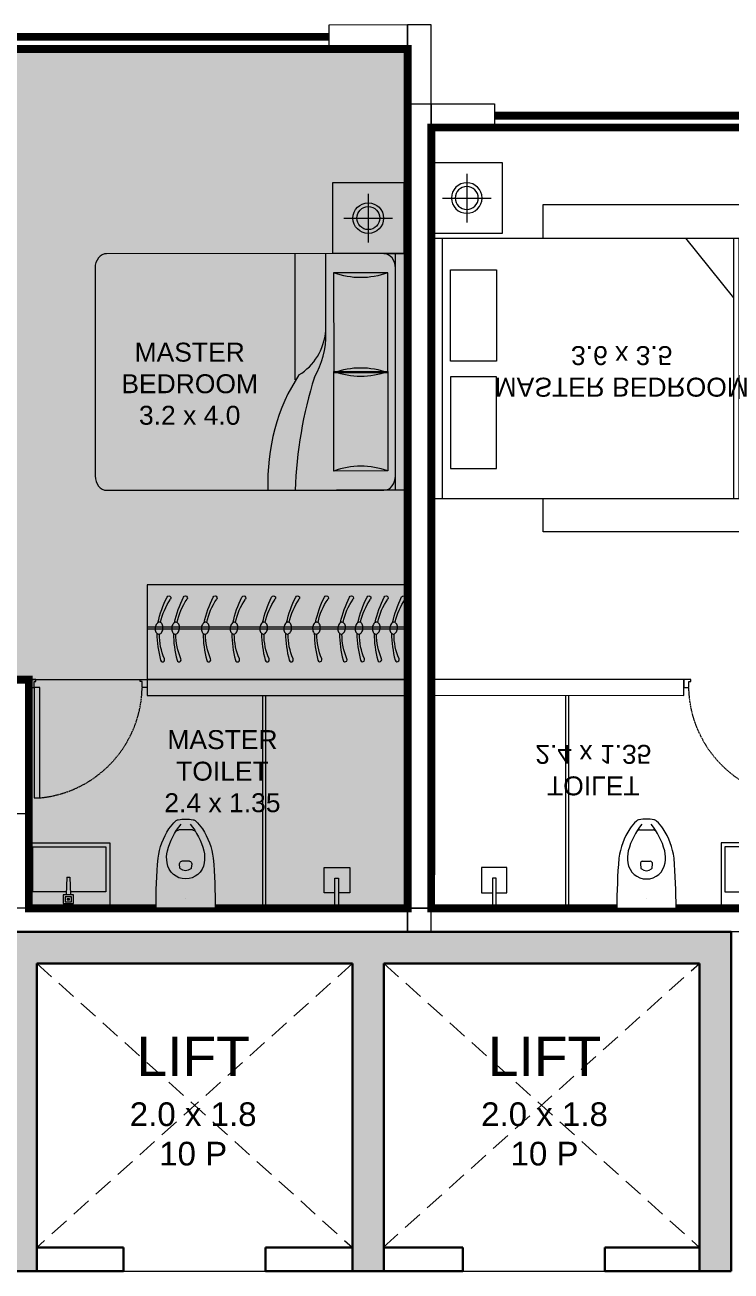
# Model space of a CAD drawing. Header units: inches. Extents: x 27644242 to 29005101, y -955243 to 216979.
# Drawn here: x 28743519 to 28747994, y -28134 to -20234 of the extents above; entities that cross this region are included whole.
import ezdxf

# ---------------------------------------------------------------- set-up
doc = ezdxf.new("R2010")
doc.units = ezdxf.units.IN
doc.header["$MEASUREMENT"] = 0
doc.set_wipeout_variables(frame=1)
doc.linetypes.add('DASHED', pattern=[0.75, 0.5, -0.25])
doc.linetypes.add('HIDDEN', pattern=[0.375, 0.25, -0.125])
doc.layers.get('Defpoints').update_dxf_attribs({"color": 8})
for name, color, linetype, lineweight in [('AHC-A-COLUMN', 210, 'Continuous', 30), ('AHC-A-DUCT', 14, 'HIDDEN', 5), ('Columns', 1, 'Continuous', 25), ('DOOR', 4, 'Continuous', 0), ('FURN', 250, 'Continuous', 0), ('WALL', 7, 'Continuous', 20), ('WINDOW', 162, 'Continuous', 13)]:
    doc.layers.add(name, color=color, linetype=linetype, lineweight=lineweight)
doc.layers.add('BHK HATCH', color=8, linetype='Continuous', lineweight=5, transparency=0.85)
doc.layers.add('text', color=7, linetype='Continuous')
doc.styles.add('AMITS', font='arial.ttf')

# ---------------------------------------------------------------- blocks, each defined once
blk = doc.blocks.new('DOOR_750')
at = {"layer": 'DOOR'}
for points in [[(-70, 50), (-32.5, 50), (-32.5, 750), (-70, 750)], [(-750, 50), (-717.5, 50), (-717.5, 12.5), (-705, 12.5), (-705, 0), (-750, 0)], [(0, 50), (-32.5, 50), (-32.5, 12.5), (-45, 12.5), (-45, 0), (0, 0)]]:
    blk.add_lwpolyline(points, close=True, dxfattribs=at)
at = {"layer": 'DOOR', "linetype": 'DASHED', "ltscale": 10}
blk.add_arc((-2.421077079540668, 38.02074629857511), 715.1792562178572, 95.42209849767376, 179.0402507183887, dxfattribs=at)
blk = doc.blocks.new('A$C700F438C')
at = {"layer": 'FURN', "color": 8, "extrusion": (-6.65398739e-08, 5.27913299e-08, 0.9999999999999966)}
for p, q in [((0.0734448978928413, 1.500018697595919, 3.56294328903e-05), (1.830344896276073, 1.500093958229854, 3.57463328235e-05)), ((1.97999489614267, 1.500100368813264, 3.57562901776e-05), (1.529994896554853, 1.500081092084201, 3.57263482513e-05)), ((1.97999489614267, 1.500100368813264, 3.57562901776e-05), (1.529994896554853, 1.500081092084201, 3.57263482513e-05)), ((1.979988255154239, 1.500090496948359, 3.57562902558e-05), (1.530026043945326, 1.500090964999344, 3.57263498039e-05)), ((1.903794896210456, 1.500097104620408, 3.57512200111e-05), (1.903859151974756, 9.71059967014e-05, 3.58304112815e-05)), ((5.52370602236e-05, 0.0914469115035672, 3.56989099295e-05), (-1.1843185348e-06, 1.408559410292582, 3.56293740573e-05)), ((1.85480011810614, 1.378195005708903, 3.57543952774e-05), (1.512075118414941, 1.378180324337904, 3.57315911756e-05)), ((1.512075118414941, 1.378180324337904, 3.57315911756e-05), (1.512102174376195, 0.7465803249344845, 3.57649359799e-05)), ((1.85483967406617, 0.7465950068410621, 3.5787740913e-05), (1.85480011810614, 1.378195005708903, 3.57543952774e-05)), ((1.267274926716709, 0.7990448372490846, 3.57458755325e-05), (1.267309152548477, 6.98379925552e-05, 3.57880567634e-05)), ((1.512101874515792, 0.7535803248973707, 3.57645664195e-05), (1.854839374205766, 0.7535950068038347, 3.57873713561e-05)), ((1.512128930475228, 0.1219803254939507, 3.57979112238e-05), (1.512101874515792, 0.7535803248973707, 3.57645664195e-05)), ((1.512102174376195, 0.7465803249344845, 3.57649359799e-05), (1.85483967406617, 0.7465950068410621, 3.5787740913e-05)), ((1.854839374205766, 0.7535950068038347, 3.57873713561e-05), (1.854853930166427, 0.1219950068650633, 3.58207153255e-05)), ((1.463150107949331, 0.5030157277345779, 3.5774536812e-05), (1.463171652372693, 7.82281888405e-05, 3.58010889876e-05)), ((1.854853930166427, 0.1219950068650633, 3.58207153255e-05), (1.512128930475228, 0.1219803254939507, 3.57979112238e-05)), ((1.830409152040374, 9.39596061471e-05, 3.5825524094e-05), (0.0735091536553227, 1.86989722124e-05, 3.57086241607e-05)), ((1.903859151974756, 9.71059967014e-05, 3.58304112815e-05), (1.980059151905152, 0.000100370189557, 3.5835481448e-05))]:
    blk.add_line(p, q, dxfattribs=at)
at = {"layer": 'FURN', "linetype": 'Continuous', "lineweight": 0, "extrusion": (-6.65398739e-08, 5.27913299e-08, 0.9999999999999966)}
blk.add_line((1.830411343788, 9.59323838288e-05, 3.58255241331e-05), (1.917418467628522, 9.76868394673e-05, 3.58313134861e-05), dxfattribs=at)
at = {"layer": 'FURN', "color": 8, "extrusion": (6.65398739000137e-08, -5.279133024001067e-08, -0.9999999999999964)}
blk.add_ellipse((0.0734539332624991, 1.40857777869769, 3.56342607795e-05), major_axis=(3.917071146600001e-06, -0.09144091911745802, 4.827548400000001e-09), ratio=0.8032073384844304, start_param=1.570796326798626, end_param=3.141592653595563, dxfattribs=at)
at = {"layer": 'FURN', "color": 8, "extrusion": (6.653987390000091e-08, -5.279132991157697e-08, -0.9999999999999963)}
blk.add_ellipse((1.9588795760028, 1.454399361333457, 3.5757297784e-05), major_axis=(4.614118608890013e-05, -1.077129556435492, 5.68661720000008e-08), ratio=0.8032073384863767, start_param=0.8805869663578222, end_param=1.613255630245892, dxfattribs=at)
at = {"layer": 'FURN', "color": 8, "extrusion": (6.653987389999814e-08, -5.279132986689413e-08, -0.9999999999999966)}
blk.add_ellipse((3.066950111988262, 1.602541370870198, 3.58232080444e-05), major_axis=(9.60825641048e-05, -2.242971343530324, 1.184158334e-07), ratio=0.8032073384830688, start_param=1.197174663451374, end_param=1.525138319639651, dxfattribs=at)
at = {"layer": 'FURN', "color": 8, "extrusion": (6.653987390001414e-08, -5.279133024045852e-08, -0.9999999999999964)}
blk.add_ellipse((1.830351004307885, 1.408673395888399, 3.57511594409e-05), major_axis=(3.917070531000001e-06, -0.0914409191174582, 4.8275484e-09), ratio=0.8032073384844299, start_param=3.141592653587181, end_param=4.712388980382991, dxfattribs=at)
at = {"layer": 'FURN', "color": 8, "extrusion": (6.65398738999977e-08, -5.279132984662301e-08, -0.9999999999999961)}
blk.add_ellipse((1.683422688125574, 2.109731956150653, 3.57043730368e-05), major_axis=(3.26422560197e-05, -0.7620076593121435, 4.022956970000001e-08), ratio=0.803207338485015, start_param=-0.2837941239958099, end_param=0.2837941239958015, dxfattribs=at)
at = {"layer": 'FURN', "color": 8, "extrusion": (6.653987395153829e-08, -5.279132985506829e-08, -0.9999999999999966)}
blk.add_ellipse((0.6693184917839972, 0.0845358356673387, 3.57438074694e-05), major_axis=(-0.7051042924152645, -0.6147182222742352, -1.44657583e-08), ratio=0.6046171697044727, start_param=2.952061422325571, end_param=3.536755933202645, dxfattribs=at)
at = {"layer": 'FURN', "color": 8, "extrusion": (6.653987392887314e-08, -5.279132989028567e-08, -0.9999999999999969)}
blk.add_ellipse((-0.0315052721907705, 0.1902796698749398, 3.56915923838e-05), major_axis=(-1.466956369304711, -0.4935622255935573, -7.155528560000007e-08), ratio=0.5810071678568102, start_param=3.019706066902618, end_param=3.343380915826029, dxfattribs=at)
at = {"layer": 'FURN', "color": 8, "extrusion": (-6.653987389999858e-08, 5.279132984662252e-08, 0.9999999999999961)}
blk.add_ellipse((1.683455694585063, 1.485123548410683, 3.57373491404e-05), major_axis=(3.26422560253e-05, -0.7620076593121435, 4.022956970000001e-08), ratio=0.8032073384850026, start_param=-0.2837941239958166, end_param=0.2837941239958039, dxfattribs=at)
at = {"layer": 'FURN', "color": 8, "extrusion": (6.653987389999818e-08, -5.279132984670472e-08, -0.9999999999999963)}
blk.add_ellipse((1.683518668307442, 0.0150517847331457, 3.5814960377e-05), major_axis=(3.264225508040041e-05, -0.7620076593121596, 4.022956970000062e-08), ratio=0.8032073384865159, start_param=2.857798529592992, end_param=3.425386777583513, dxfattribs=at)
at = {"layer": 'FURN', "color": 8, "extrusion": (-6.653987390000045e-08, 5.279132984662319e-08, 0.9999999999999963)}
blk.add_ellipse((1.683539174768156, -0.6095566235422895, 3.58479356493e-05), major_axis=(3.26422560175e-05, -0.7620076593121435, 4.02295697e-08), ratio=0.8032073384850155, start_param=2.857798529593992, end_param=3.425386777585604, dxfattribs=at)
at = {"layer": 'FURN', "color": 8, "extrusion": (6.653987390001372e-08, -5.279133024062742e-08, -0.9999999999999966)}
blk.add_ellipse((0.0735103556726244, 0.0914412343101958, 3.57037979235e-05), major_axis=(3.917070298899999e-06, -0.0914409191174582, 4.827548400000001e-09), ratio=0.8032073384844313, start_param=-5.7712e-12, end_param=1.57079632679118, dxfattribs=at)
at = {"layer": 'FURN', "color": 8, "extrusion": (6.653987390001469e-08, -5.279133024001162e-08, -0.9999999999999964)}
blk.add_ellipse((1.830407426718011, 0.091536851501246, 3.58206965849e-05), major_axis=(3.917071145300001e-06, -0.09144091911745802, 4.827548400000001e-09), ratio=0.803207338484428, start_param=-1.570796326791178, end_param=5.7536e-12, dxfattribs=at)
blk = doc.blocks.new('BEDROOM')
at = {"layer": 'FURN', "linetype": 'Continuous', "extrusion": (-5.003048166632985e-08, -8.665531942546749e-08, 0.999999999999995)}
for p, q in [((1066.070232762847, 501.3380505466466, -0.000171289452720232), (1066.070206909333, 192.6055803620838, -0.0001980427648345707)), ((911.7039847438076, 346.9718283813472, -0.0001923891247518951), (1220.436454928372, 346.9718025273832, -0.0001769430928029077))]:
    blk.add_line(p, q, dxfattribs=at)
at = {"layer": 'FURN', "ltscale": 500}
blk.add_line((1314.578011713922, 122.087698510134, -9.216121090080294e-05), (1315.198130793869, -1377.902299990721, 2.48985650263001e-05), dxfattribs=at)
at = {"layer": 'FURN', "ltscale": 0.05, "extrusion": (-5.003048166632985e-08, -8.665531942546749e-08, 0.999999999999995), "elevation": -0.0002680690688657816}
blk.add_lwpolyline([(1291.070200993554, 121.9717966123281), (841.0702009935537, 121.9718342963589), (841.0702386748651, 571.971834296358), (1291.070238674865, 571.9717966123263)], close=True, dxfattribs=at)
at = {"layer": 'FURN', "linetype": 'Continuous', "extrusion": (-5.003048166632985e-08, -8.665531942546749e-08, 0.999999999999995)}
for radius in [96.95097812864591, 72.76423796726482]:
    blk.add_circle((1066.070219836069, 346.9718154543436, -0.0002680690688657944), radius, dxfattribs=at)
at = {"layer": 'FURN', "extrusion": (-3.01071703099981e-07, 1.307071692000439e-07, 0.9999999999999463), "xscale": -1000.000000000015, "yscale": 1000.000000000015, "zscale": 1000.000000000007, "rotation": 180.0236273616612}
blk.add_blockref('A$C700F438C', (-665.4810132270507, 121.3715413175769, -0.03630746716227812), dxfattribs=at)
blk = doc.blocks.new('wardrobe')
at = {"layer": 'FURN', "extrusion": (9.3648474e-09, -6.4054214e-09, 1)}
for p, q in [((-179339.9319538271, 670701.1253851951, 0.001654056043776488), (-179339.6911575368, 671301.5740311678, 0.001657899915362488)), ((-179339.6911575368, 671301.5740311678, 0.001657899915362488), (-177689.691295729, 671300.8985882141, 0.001642443591949887)), ((-177689.9321141351, 670700.3947943129, 0.001654057376228178), (-179339.9319538271, 670701.1253851951, 0.001654056043776488))]:
    blk.add_line(p, q, dxfattribs=at)
at = {"layer": 'FURN'}
for p, q in [((-177689.9321141351, 670700.3947943129, 0.001654057376228178), (-177689.691295729, 671300.8985882141, 0.001642443591949887)), ((-177689.8242864239, 670969.2735344528, 0.0033225660894623), (-179338.9360700436, 670969.6928653923, 0.0033225660894623)), ((-177689.8194740967, 670981.2735340862, 0.0033225660894623), (-179338.8915724904, 670981.6928563288, 0.0033225660894623))]:
    blk.add_line(p, q, dxfattribs=at)
at = {"layer": 'FURN', "extrusion": (9.3648474e-09, -6.4054214e-09, 1)}
for points in [[(-179278.6527992443, 671008.697192798, -0.0579524), (-179255.4255184752, 671179.3133524555, -1.08017), (-179230.4970189745, 671170.8268614486, 0.102886), (-179262.4405416033, 671013.3370963088, 0.821198)], [(-179174.1528092542, 671008.6514438248, -0.0579524), (-179150.925528485, 671179.2676034822, -1.08017), (-179125.9970289843, 671170.7811124754, 0.102886), (-179157.9405516131, 671013.2913473354, 0.821198)], [(-178986.1528272715, 671008.5691394588, -0.0579524), (-178962.9255465024, 671179.1852991163, -1.08017), (-178937.9970470017, 671170.6988081096, 0.102886), (-178969.9405696305, 671013.2090429695, 0.821198)], [(-178803.9028447357, 671008.4893523796, -0.0579524), (-178780.6755639666, 671179.1055120371, -1.08017), (-178755.7470644658, 671170.6190210303, 0.102886), (-178787.6905870946, 671013.1292558903, 0.821198)], [(-178615.6528627772, 671008.4069385647, -0.0579524), (-178592.4255820081, 671179.0230982221, -1.08017), (-178567.4970825074, 671170.5366072154, 0.102886), (-178599.4406051363, 671013.0468420754, 0.821198)], [(-178463.4028773655, 671008.3402851622, -0.0579524), (-178440.1755965964, 671178.9564448196, -1.08017), (-178415.2470970957, 671170.4699538128, 0.102886), (-178447.1906197245, 671012.9801886728, 0.821198)], [(-178281.1528948296, 671008.2604980792, -0.0579524), (-178257.9256140605, 671178.8766577367, -1.08017), (-178232.9971145598, 671170.3901667299, 0.102886), (-178264.9406371886, 671012.9004015898, 0.821198)], [(-178121.7866026715, 671008.190729235, -0.0579524), (-178098.5593219024, 671178.8068888925, -1.08017), (-178073.6308224017, 671170.3203978856, 0.102886), (-178105.5743450305, 671012.8306327456, 0.821198)], [(-178011.2023081102, 671008.1423166214, -0.0579524), (-177987.9750273411, 671178.7584762789, -1.08017), (-177963.0465278404, 671170.2719852721, 0.102886), (-177994.9900504692, 671012.7822201321, 0.821198)], [(-177902.4196637843, 671008.0946927542, -0.0579524), (-177879.1923830152, 671178.7108524117, -1.08017), (-177854.2638835145, 671170.2243614048, 0.102886), (-177886.2074061433, 671012.734596265, 0.821198)], [(-177791.8353692193, 671008.0462801406, -0.0579524), (-177768.6080884502, 671178.6624397982, -1.08017), (-177743.6795889495, 671170.1759487913, 0.102886), (-177775.6231115783, 671012.6861836513, 0.821198)]]:
    blk.add_lwpolyline(points, format="xyb", dxfattribs=at)
for points in [[(-179268.3400056766, 671013.8274481322, -0.144333), (-179259.4216683369, 671012.1674988873, -0.107177), (-179250.0418392335, 671004.5162580581, -0.0778182), (-179243.7048838651, 670993.3889121476, -0.06501649999999999), (-179240.179683402, 670978.5018788192, -0.06501649999999999), (-179240.5955590895, 670963.2088134942, -0.0778182), (-179244.5306792353, 670951.0231801585, -0.107177), (-179252.153489063, 670941.6202311226, -0.144333), (-179260.5460488024, 670938.1768151704, -0.144333), (-179269.4644667157, 670939.836756114, -0.107177), (-179278.8442877618, 670947.4879977736, -0.0778182), (-179285.1812028433, 670958.6153478347, -0.06501649999999999), (-179288.7064516507, 670973.5023761822, -0.06501649999999999), (-179288.290527619, 670988.7954464878, -0.0778182), (-179284.35544776, 671000.9810756732, -0.107177), (-179276.7326459896, 671010.384023879, -0.144333)], [(-179163.8400156865, 671013.781699159, -0.144333), (-179154.9216783468, 671012.121749914, -0.107177), (-179145.5418492434, 671004.4705090848, -0.0778182), (-179139.204893875, 670993.3431631743, -0.06501649999999999), (-179135.6796934118, 670978.456129846, -0.06501649999999999), (-179136.0955690993, 670963.1630645209, -0.0778182), (-179140.0306892452, 670950.9774311851, -0.107177), (-179147.6534990729, 670941.5744821493, -0.144333), (-179156.0460588122, 670938.1310661972, -0.144333), (-179164.9644767256, 670939.7910071409, -0.107177), (-179174.3442977717, 670947.4422488002, -0.0778182), (-179180.6812128532, 670958.5695988614, -0.06501649999999999), (-179184.2064616605, 670973.4566272089, -0.06501649999999999), (-179183.7905376289, 670988.7496975148, -0.0778182), (-179179.8554577699, 671000.9353266999, -0.107177), (-179172.2326559995, 671010.3382749057, -0.144333)], [(-178975.8400337039, 671013.6993947931, -0.144333), (-178966.9216963642, 671012.0394455481, -0.107177), (-178957.5418672607, 671004.3882047187, -0.0778182), (-178951.2049118923, 670993.2608588083, -0.06501649999999999), (-178947.6797114292, 670978.3738254801, -0.06501649999999999), (-178948.0955871167, 670963.080760155, -0.0778182), (-178952.0307072625, 670950.8951268193, -0.107177), (-178959.6535170902, 670941.4921777834, -0.144333), (-178968.0460768296, 670938.0487618314, -0.144333), (-178976.9644947429, 670939.708702775, -0.107177), (-178986.344315789, 670947.3599444343, -0.0778182), (-178992.6812308706, 670958.4872944953, -0.06501649999999999), (-178996.2064796779, 670973.3743228429, -0.06501649999999999), (-178995.7905556462, 670988.6673931489, -0.0778182), (-178991.8554757872, 671000.8530223339, -0.107177), (-178984.2326740168, 671010.2559705396, -0.144333)], [(-178793.590051168, 671013.619607714, -0.144333), (-178784.6717138283, 671011.9596584688, -0.107177), (-178775.2918847249, 671004.3084176397, -0.0778182), (-178768.9549293565, 670993.1810717289, -0.06501649999999999), (-178765.4297288933, 670978.2940384008, -0.06501649999999999), (-178765.8456045808, 670963.0009730757, -0.0778182), (-178769.7807247267, 670950.81533974, -0.107177), (-178777.4035345544, 670941.4123907043, -0.144333), (-178785.7960942938, 670937.968974752, -0.144333), (-178794.7145122071, 670939.6289156957, -0.107177), (-178804.0943332532, 670947.280157355, -0.0778182), (-178810.4312483347, 670958.4075074163, -0.06501649999999999), (-178813.9564971421, 670973.2945357638, -0.06501649999999999), (-178813.5405731104, 670988.5876060695, -0.0778182), (-178809.6054932514, 671000.7732352547, -0.107177), (-178801.982691481, 671010.1761834605, -0.144333)], [(-178605.3400692096, 671013.5371938989, -0.144333), (-178596.4217318699, 671011.8772446539, -0.107177), (-178587.0419027665, 671004.2260038246, -0.0778182), (-178580.7049473981, 670993.0986579141, -0.06501649999999999), (-178577.1797469349, 670978.2116245858, -0.06501649999999999), (-178577.5956226224, 670962.9185592608, -0.0778182), (-178581.5307427682, 670950.732925925, -0.107177), (-178589.153552596, 670941.3299768892, -0.144333), (-178597.5461123354, 670937.886560937, -0.144333), (-178606.4645302486, 670939.5465018807, -0.107177), (-178615.8443512948, 670947.19774354, -0.0778182), (-178622.1812663763, 670958.3250936011, -0.06501649999999999), (-178625.7065151836, 670973.2121219488, -0.06501649999999999), (-178625.290591152, 670988.5051922547, -0.0778182), (-178621.355511293, 671000.6908214397, -0.107177), (-178613.7327095226, 671010.0937696457, -0.144333)], [(-178453.0900837978, 671013.4705404964, -0.144333), (-178444.1717464581, 671011.8105912514, -0.107177), (-178434.7919173547, 671004.1593504221, -0.0778182), (-178428.4549619863, 670993.0320045116, -0.06501649999999999), (-178424.9297615232, 670978.1449711833, -0.06501649999999999), (-178425.3456372107, 670962.8519058583, -0.0778182), (-178429.2807573565, 670950.6662725225, -0.107177), (-178436.9035671842, 670941.2633234865, -0.144333), (-178445.2961269236, 670937.8199075345, -0.144333), (-178454.2145448369, 670939.4798484783, -0.107177), (-178463.594365883, 670947.1310901375, -0.0778182), (-178469.9312809645, 670958.2584401987, -0.06501649999999999), (-178473.4565297719, 670973.1454685464, -0.06501649999999999), (-178473.0406057402, 670988.4385388519, -0.0778182), (-178469.1055258812, 671000.6241680372, -0.107177), (-178461.4827241108, 671010.0271162429, -0.144333)], [(-178270.840101262, 671013.3907534134, -0.144333), (-178261.9217639223, 671011.7308041684, -0.107177), (-178252.5419348189, 671004.079563339, -0.0778182), (-178246.2049794505, 670992.9522174286, -0.06501649999999999), (-178242.6797789873, 670978.0651841004, -0.06501649999999999), (-178243.0956546748, 670962.7721187754, -0.0778182), (-178247.0307748207, 670950.5864854396, -0.107177), (-178254.6535846484, 670941.1835364036, -0.144333), (-178263.0461443878, 670937.7401204515, -0.144333), (-178271.964562301, 670939.4000613954, -0.107177), (-178281.3443833472, 670947.0513030546, -0.0778182), (-178287.6812984287, 670958.1786531158, -0.06501649999999999), (-178291.206547236, 670973.0656814635, -0.06501649999999999), (-178290.7906232044, 670988.358751769, -0.0778182), (-178286.8555433454, 671000.5443809542, -0.107177), (-178279.232741575, 671009.9473291601, -0.144333)], [(-178111.4738091039, 671013.3209845693, -0.144333), (-178102.5554717642, 671011.6610353242, -0.107177), (-178093.1756426607, 671004.0097944951, -0.0778182), (-178086.8386872923, 670992.8824485844, -0.06501649999999999), (-178083.3134868292, 670977.9954152561, -0.06501649999999999), (-178083.7293625167, 670962.7023499311, -0.0778182), (-178087.6644826625, 670950.5167165954, -0.107177), (-178095.2872924902, 670941.1137675596, -0.144333), (-178103.6798522296, 670937.6703516074, -0.144333), (-178112.5982701429, 670939.3302925511, -0.107177), (-178121.978091189, 670946.9815342103, -0.0778182), (-178128.3150062706, 670958.1088842717, -0.06501649999999999), (-178131.8402550779, 670972.9959126192, -0.06501649999999999), (-178131.4243310462, 670988.2889829249, -0.0778182), (-178127.4892511872, 671000.47461211, -0.107177), (-178119.8664494169, 671009.8775603158, -0.144333)], [(-178000.8895145425, 671013.2725719557, -0.144333), (-177991.9711772029, 671011.6126227106, -0.107177), (-177982.5913480994, 671003.9613818814, -0.0778182), (-177976.2543927311, 670992.8340359707, -0.06501649999999999), (-177972.7291922679, 670977.9470026426, -0.06501649999999999), (-177973.1450679554, 670962.6539373175, -0.0778182), (-177977.0801881013, 670950.4683039817, -0.107177), (-177984.7029979289, 670941.0653549461, -0.144333), (-177993.0955576683, 670937.6219389938, -0.144333), (-178002.0139755816, 670939.2818799376, -0.107177), (-178011.3937966277, 670946.9331215969, -0.0778182), (-178017.7307117092, 670958.0604716581, -0.06501649999999999), (-178021.2559605166, 670972.9475000056, -0.06501649999999999), (-178020.840036485, 670988.2405703114, -0.0778182), (-178016.9049566259, 671000.4261994964, -0.107177), (-178009.2821548555, 671009.8291477023, -0.144333)], [(-177892.1068702167, 671013.2249480885, -0.144333), (-177883.188532877, 671011.5649988435, -0.107177), (-177873.8087037736, 671003.9137580142, -0.0778182), (-177867.4717484052, 670992.7864121038, -0.06501649999999999), (-177863.946547942, 670977.8993787754, -0.06501649999999999), (-177864.3624236295, 670962.6063134504, -0.0778182), (-177868.2975437754, 670950.4206801145, -0.107177), (-177875.9203536031, 670941.0177310788, -0.144333), (-177884.3129133425, 670937.5743151268, -0.144333), (-177893.2313312558, 670939.2342560703, -0.107177), (-177902.6111523019, 670946.8854977296, -0.0778182), (-177908.9480673834, 670958.012847791, -0.06501649999999999), (-177912.4733161907, 670972.8998761384, -0.06501649999999999), (-177912.0573921591, 670988.192946444, -0.0778182), (-177908.1223123001, 671000.3785756293, -0.107177), (-177900.4995105297, 671009.7815238353, -0.144333)], [(-177781.5225756517, 671013.176535475, -0.144333), (-177772.604238312, 671011.5165862299, -0.107177), (-177763.2244092085, 671003.8653454006, -0.0778182), (-177756.8874538401, 670992.7379994901, -0.06501649999999999), (-177753.362253377, 670977.8509661617, -0.06501649999999999), (-177753.7781290645, 670962.5579008369, -0.0778182), (-177757.7132492103, 670950.372267501, -0.107177), (-177765.3360590381, 670940.9693184652, -0.144333), (-177773.7286187774, 670937.5259025132, -0.144333), (-177782.6470366907, 670939.1858434568, -0.107177), (-177792.0268577369, 670946.8370851161, -0.0778182), (-177798.3637728184, 670957.9644351773, -0.06501649999999999), (-177801.8890216257, 670972.851463525, -0.06501649999999999), (-177801.4730975941, 670988.1445338305, -0.0778182), (-177797.538017735, 671000.3301630158, -0.107177), (-177789.9152159647, 671009.7331112216, -0.144333)]]:
    blk.add_lwpolyline(points, format="xyb", close=True, dxfattribs=at)
for centre, radius, start, end in [((-178545.148123222, 671107.2747919892, -0.005989446164228918), 745.3024005847423, 192.8833822229445, 206.150255043571), ((-178868.1610454724, 671018.4069481211, -0.005989446164228919), 394.605956053169, 191.4815504651745, 214.9786078866055), ((-178440.6481332318, 671107.229043016, -0.005989446164241577), 745.3024005847423, 192.8833822229445, 206.150255043571), ((-178763.6610554823, 671018.3611991479, -0.005989446164241577), 394.605956053169, 191.4815504651745, 214.9786078866055), ((-178252.6481512492, 671107.14673865, -0.005989446164132778), 745.3024005847423, 192.8833822229445, 206.150255043571), ((-178575.6610734996, 671018.2788947821, -0.005989446164132778), 394.605956053169, 191.4815504651745, 214.9786078866055), ((-178070.3981687134, 671107.0669515708, -0.005989446164330677), 745.3024005847423, 192.8833822229445, 206.150255043571), ((-178393.4110909638, 671018.1991077027, -0.005989446164330618), 394.605956053169, 191.4815504651745, 214.9786078866055), ((-177882.1481867549, 671106.9845377558, -0.005989446164218119), 745.3024005847423, 192.8833822229445, 206.150255043571), ((-178205.1611090054, 671018.1166938879, -0.005989446164218178), 394.605956053169, 191.4815504651745, 214.9786078866055), ((-177729.8982013432, 671106.9178843533, -0.005989446164192518), 745.3024005847423, 192.8833822229445, 206.150255043571), ((-178052.9111235936, 671018.0500404852, -0.005989446164192519), 394.605956053169, 191.4815504651745, 214.9786078866055), ((-177547.6482188073, 671106.8380972703, -0.005989446164168418), 745.3024005847423, 192.8833822229445, 206.150255043571), ((-177870.6611410578, 671017.9702534023, -0.005989446164168476), 394.605956053169, 191.4815504651745, 214.9786078866055), ((-177388.2819266492, 671106.768328426, -0.005989446164531378), 745.3024005847423, 192.8833822229445, 206.150255043571), ((-177711.2948488996, 671017.9004845581, -0.005989446164531319), 394.605956053169, 191.4815504651745, 214.9786078866055), ((-177277.6976320879, 671106.7199158127, -0.005989446164528477), 745.3024005847423, 192.8833822229445, 206.150255043571), ((-177600.7105543383, 671017.8520719445, -0.005989446164528478), 394.605956053169, 191.4815504651745, 214.9786078866055), ((-177168.914987762, 671106.6722919454, -0.005989446164336179), 745.3024005847423, 192.8833822229445, 206.150255043571), ((-177491.9279100124, 671017.8044480775, -0.005989446164336118), 394.605956053169, 191.4815504651745, 214.9786078866055), ((-177058.330693197, 671106.6238793319, -0.005989446164333219), 745.3024005847423, 192.8833822229445, 206.150255043571), ((-177381.3436154474, 671017.7560354639, -0.005989446164333276), 394.605956053169, 191.4815504651745, 214.9786078866055), ((-179202.3082393222, 670784.6203770322, -0.005989446164228979), 13.20589759893129, 206.1504610381712, 34.97883644990284), ((-179097.8082493321, 670784.5746280589, -0.005989446164241518), 13.20589759893129, 206.1504610381712, 34.97883644990284), ((-178909.8082673495, 670784.492323693, -0.005989446164132719), 13.20589759893129, 206.1504610381712, 34.97883644990284), ((-178727.5582848136, 670784.4125366136, -0.005989446164330678), 13.20589759893129, 206.1504610381712, 34.97883644990284), ((-178539.3083028552, 670784.3301227987, -0.005989446164218177), 13.20589759893129, 206.1504610381712, 34.97883644990284), ((-178387.0583174434, 670784.2634693962, -0.005989446164192578), 13.20589759893129, 206.1504610381712, 34.97883644990284), ((-178204.8083349076, 670784.1836823132, -0.005989446164168478), 13.20589759893129, 206.1504610381712, 34.97883644990284), ((-178045.4420427494, 670784.113913469, -0.005989446164531378), 13.20589759893129, 206.1504610381712, 34.97883644990284), ((-177934.8577481882, 670784.0655008554, -0.005989446164528418), 13.20589759893129, 206.1504610381712, 34.97883644990284), ((-177826.0751038623, 670784.0178769884, -0.005989446164336177), 13.20589759893129, 206.1504610381712, 34.97883644990284), ((-177715.4908092973, 670783.9694643748, -0.005989446164333219), 13.20589759893129, 206.1504610381712, 34.97883644990284)]:
    blk.add_arc(centre, radius, start, end, dxfattribs=at)
blk = doc.blocks.new('A$C3D5F2F58')
at = {"color": 0, "linetype": 'ByBlock'}
blk.add_wipeout([(187.50011628095314, 0.0007029809106882112), (-187.49988645238258, 0.002141109449553369), (-185.4461327599712, -124.79427701764467), (-182.64319708290714, -194.17809506666697), (-178.67937656536208, -263.2553945867189), (-175.94513293807603, -301.96418667944084), (-169.5233772166112, -348.5784110480934), (-150.65958313053636, -414.79895548603076), (-143.60576840086605, -432.7434513807498), (-131.4359386546992, -459.4194672303872), (-111.55101623162273, -495.3515091896269), (-106.00146373602581, -504.16207614979146), (-86.31187905213665, -529.656873245913), (-71.77004263157346, -545.0922721066611), (-63.7535681235704, -552.6522667291487), (-55.820945889355016, -558.0207123471199), (-40.62732903216272, -561.9569644665341), (-22.650784500767486, -564.0576937184092), (3.1191860226782637, -564.9819712372704), (29.623588182085655, -563.386044606136), (46.7036936595033, -560.9708889653714), (55.816613053843184, -558.0211040811308), (74.1694634542315, -542.702967029331), (100.9077609306371, -511.3725559020884), (135.40578869359751, -451.2000398289068), (158.3135983791637, -392.2332935974886), (171.18299652454425, -340.03528904007953), (178.86706809347294, -260.36256015572616), (185.06888550975071, -136.10103552398238), (187.40490855322727, -46.04541111191347)], dxfattribs=at)
for p, q in [((-187.5010972647469, 0.0007029809116829711), (187.5010972647469, -0.0007029809116829711)), ((-0.0001206899869430345, -62.50032787627106), (-0.0001206899869430345, -62.50032787627106)), ((-38.34417684682921, -282.4441069934812), (-35.83019779135429, -255.1767006467769)), ((-24.19961533470996, -297.9528777467137), (24.19722946341426, -297.9530591965788)), ((35.8281326717879, -255.1771965825794), (38.34190726578163, -282.4443945058781)), ((-42.54204804944675, -496.8174885845067), (42.53839828186392, -496.8178075689004))]:
    blk.add_line(p, q, dxfattribs=at)
at = {"color": 0, "linetype": 'ByBlock', "extrusion": (0, 0, -1)}
for centre, major_axis, ratio, start_param, end_param in [((3903.021715754829, 5.336121362867516), (4087.626111640523, 164.3945008557587), 0.9402469974905732, 3.100231840976132, 3.182953466203625), ((-3903.021442387271, 5.368060991073435), (-4087.624769956175, 164.4278580952963), 0.9402470159297139, 3.100231840975885, 3.182953466203453), ((-0.0009514335361018311, -305.0664631726902), (84.37101153350417, 84.3710115335042), 0.9999999999999825, 4.0733299556064, 6.922251383800011), ((-0.001057996767485747, -292.2711204833024), (-38.16791187460797, 38.16791187460796), 0.9999999999999851, 0.139987881863427, 1.430815943345945), ((86.94657025271954, -319.104996327497), (146.6450412105385, 146.6450412105385), 0.9999999999999918, 3.705861349966813, 4.079164587688122), ((-24.19956207924042, -283.7482577751036), (10.0441831062959, 10.0441831062959), 0.9999999999995852, 2.356198239399527, 4.018928911878863), ((-27.34333802255787, -255.9594638445444), (6.026525934484352, 6.026525934484353), 0.9999999999973382, 4.018939732921321, 4.852375116918253), ((24.19728271947315, -283.7484392249714), (-10.04417346387967, 10.04417346387967), 0.9999999999995556, 2.264264766379833, 3.926994566194867), ((27.34126703434958, -255.9596688687827), (6.026537183955396, 6.026537183955397), 0.9999999999970494, -0.1399786381201538, 0.6934719302451016), ((-86.94888745475691, -319.1043443575218), (-146.6450412105745, 146.6450412105745), 0.9999999999999966, 2.204028217905958, 2.577331455627266), ((275.8096101164956, -257.5165176812914), (321.4138594013794, 321.4138594013795), 0.9999999999999842, 3.353440802212683, 3.793890346916726), ((326.3046916335552, -245.8093728538863), (-323.4226960226756, 323.4226960226755), 0.9999999999998977, 4.816657477375592, 5.235079919721876), ((-326.3066865018882, -245.806926078347), (-323.4226960226392, 323.4226960226392), 0.9999999999998939, 2.618908689068238, 3.037332178612136), ((-275.8114654978235, -257.514449539239), (-321.413859401371, 321.4138594013709), 0.9999999999999198, 2.489302284144396, 2.92975182884846), ((119.317531459139, -350.4991460226909), (192.8483156408264, 192.8483156408265), 0.9999999999996505, 3.092098341611679, 3.328461824491127), ((-40.86965387194141, -527.3831097477766), (24.10605552579581, 24.10605552579582), 0.9999999999997885, 2.52830116013461, 3.092098516144597), ((-42.54196283946294, -474.0900966303486), (16.07069297006956, 16.07069297006956), 0.9999999999997307, 2.356198239399343, 3.38783600578178), ((42.53848349126565, -474.0904156141503), (16.0707090407633, 16.0707090407633), 0.9999999999999711, 1.324558553155231, 2.356198239399556), ((40.86554763679669, -527.3834161899506), (24.10603945512559, 24.1060394551256), 0.9999999999991802, 1.620297613588609, 2.184094812518512), ((-119.3203113403979, -350.4982513199195), (192.848315640911, 192.8483156409111), 0.9999999999995629, 1.383934654308197, 1.620297613588678), ((-0.001305734640482115, -292.2739921861062), (-192.8462850393787, 192.8462850393787), 0.9999999999999838, 3.754889937231234, 4.099098604700583)]:
    blk.add_ellipse(centre, major_axis=major_axis, ratio=ratio, start_param=start_param, end_param=end_param, dxfattribs=at)
blk = doc.blocks.new('A$C3E645E75')
at = {"extrusion": (0, 0, -1), "zscale": -0.9999999999999998, "rotation": 179.9999999999989}
blk.add_blockref('A$C3D5F2F58', (0.0001145812657341594, 0.001422045185563547), dxfattribs=at)
blk = doc.blocks.new('A$C3C731254-flat-1')
at = {"layer": 'FURN'}
for p, q in [((-77430.43748000963, -2819.970071324147), (-77430.67847345052, -2801.689654865302)), ((-77430.43748003093, -2801.689654865157), (-77317.8748892299, -2796.971816414385)), ((-77430.43748000963, -2819.970071324147), (-77317.87488921489, -2824.687909652857))]:
    blk.add_line(p, q, dxfattribs=at)
for points in [[(-77233.28092653771, -3060.590108068543), (-77647.68076634045, -3060.590108293196), (-77647.6807665959, -2547.467935639521), (-77233.28092680452, -2547.467935414868)], [(-77262.74279708727, -2843.048399874649), (-77262.74279714511, -2778.289552053029), (-77317.87488925141, -2778.289552060189), (-77317.87488920493, -2843.04839988178)], [(-77274.95999168088, -2830.831205317023), (-77274.95999170274, -2790.506746669416), (-77305.65769463503, -2790.506746663305), (-77305.65769462456, -2830.831205310911)], [(-77287.17718628586, -2818.614010713907), (-77287.17718628311, -2802.723941240285), (-77293.44050005279, -2802.723941243661), (-77293.44050003283, -2818.614010717312)]]:
    blk.add_lwpolyline(points, close=True, dxfattribs=at)
blk.add_lwpolyline([(-77338.50133330109, -2823.82339306979), (-77338.50133318597, -3036.155718951602), (-77623.24637716833, -3036.155719105969), (-77623.24637740865, -2571.902324800263), (-77338.50133343766, -2571.902324645896), (-77338.50133330381, -2797.836333065352)], dxfattribs=at)
blk = doc.blocks.new('A$C3A956F37-flat-1')
at = {"layer": 'FURN'}
blk.add_line((-168.3018512507224, 90.21167682122905), (-6.357986057992093e-05, 90.21167732175672), dxfattribs=at)
for points in [[(-97.08217719242748, 66.7323122372909), (-97.08217699390661, -2.887973096221685e-07), (-258.5135283042036, -7.690396159887314e-07), (-258.5135287844423, 161.4313505413011), (-97.08217747414528, 161.4313510215434), (-97.08217726227304, 90.21167703301762)], [(-6.351125193759799e-05, 67.13475424569333), (-191.3787742581335, 67.13475367650972), (-191.3787743267858, 90.21167675257311), (-168.3018512507224, 90.21167682122905)]]:
    blk.add_lwpolyline(points, dxfattribs=at)
blk = doc.blocks.new('A$C4D4B4B8A')
at = {"layer": 'Defpoints', "ltscale": 500}
blk.add_lwpolyline([(250.0175805352628, 150.0000000034197, 50, 50, 0), (4100.000483777374, 150.0000000044529, 50, 50, 0), (4100.000483773649, 2400.007080021052, 50, 50, 0), (4250.000480554998, 2399.992913547117, 50, 50, 0), (4250.000480554998, 2299.999996785074, 50, 50, 0), (5550.315692935139, 2299.98583031114, 50, 50, 0), (5550.098537929356, 3749.971660619267, 50, 50, 0), (7350.017574097961, 3749.999993566424, 50, 50, 0), (7350.017574097961, 2300.037213738309, 50, 50, 0), (9750.017574097961, 2300.037213738307, 50, 50, 0), (9749.999409079552, 7747.70853935901, 50, 50, 0), (6450.008495170623, 7747.803542885667, 50, 50, 0), (6450.026664163917, 7750.094988395635, 50, 50, 0), (3450.017577979714, 7749.99999059923, 50, 50, 0), (3450.017577264458, 7749.999993535035, 50, 50, 0), (50.00000023841858, 7749.999989942022, 50, 50, 0), (50.00000023841858, 149.9999967845215, 50, 50, 0), (1450.018064070493, 150.0000000037253, 50, 50, 0)], format="xyseb", dxfattribs=at)
at = {"layer": 'FURN', "ltscale": 500}
for p, q in [((7349.99996765703, 3750.000660457459), (8099.99996765703, 3749.976508271953)), ((8829.99996765703, 3650.00066367611), (8829.99996765703, 2300.037880629345)), ((8849.99996765703, 3650.00066367611), (8849.99996765703, 2300.037880629345))]:
    blk.add_line(p, q, dxfattribs=at)
at = {"layer": 'WALL', "ltscale": 500}
for points in [[(9899.999964438379, 7900.109220882077), (9749.99996765703, 7900.109220882077), (9749.99996765703, 2150.037880629357), (9899.999964438379, 2150.037880629357)], [(9249.999993801117, 7899.565670215845), (9249.999993801117, 7749.565673434496), (9749.99996765703, 7749.999980456516), (9749.99996765703, 7899.999977237865)], [(7349.99996765703, 3750.000660457459), (7199.99997087568, 3750.000660457459), (7199.99997087568, 2900.00066367611), (7349.99996765703, 2900.00066367611)]]:
    blk.add_lwpolyline(points, close=True, dxfattribs=at)
blk.add_lwpolyline([(9749.99996765703, 3750.000660457457), (8099.99996765703, 3750.000660457459), (8099.99996765703, 3650.00066367611), (9749.99996765703, 3650.000663676108)], dxfattribs=at)
at = {"layer": 'WINDOW', "ltscale": 500, "const_width": 50}
blk.add_lwpolyline([(6899.999994188547, 7824.999981154207), (9249.999993801117, 7824.56567182517)], dxfattribs=at)
at = {"rotation": 269.9999999999912}
for name, p in [('A$C3C731254-flat-1', (10410.59006224573, -74933.2430459088)), ('A$C3A956F37-flat-1', (9222.32675864175, 2300.037817049495))]:
    blk.add_blockref(name, p, dxfattribs=at)
at = {"layer": 'DOOR', "rotation": 180}
blk.add_blockref('DOOR_750', (7349.99996765703, 3750.000660457459), dxfattribs=at)
at = {"layer": 'FURN', "ltscale": 500}
blk.add_blockref('BEDROOM', (8434.825156513602, 6328.287498265912, 0.0006576594325284357), dxfattribs=at)
at = {"layer": 'FURN', "xscale": -1, "rotation": 180}
blk.add_blockref('wardrobe', (187439.6857190914, 675051.5505372005, -0.001657347184454745), dxfattribs=at)
at = {"layer": 'text', "ltscale": 100, "char_height": 120, "width": 1715.234679162502, "attachment_point": 7, "style": 'AMITS'}
for s, insert in [('\\pxqc;MASTER \\PBEDROOM\\P3.2 x 4.0', (7511.475628703833, 5363.692142731539)), ('\\pxqc;MASTER\\PTOILET\\P2.4 x 1.35', (7719.094104774296, 2907.530127794409))]:
    blk.add_mtext(s, dxfattribs=dict(at, insert=insert))
at = {"layer": 'FURN', "extrusion": (0, 0, -1), "zscale": -1, "rotation": 359.9997802697439}
blk.add_blockref('A$C3E645E75', (-8343.499974187464, 2300.037880629345), dxfattribs=at)
at = {"layer": 'BHK HATCH', "ltscale": 500, "true_color": 0xff00ff}
h = blk.add_hatch(color=6, dxfattribs=at)
h.dxf.hatch_style = 1
edge = h.paths.add_edge_path()
edge.add_line((250.0175805352628, 150.0000000034197), (4100.000483777374, 150.0000000044529))
edge.add_line((4100.000483777374, 150.0000000044529), (4100.000483773649, 2400.007080021052))
edge.add_line((4100.000483773649, 2400.007080021052), (4250.000480554998, 2399.992913547117))
edge.add_line((4250.000480554998, 2399.992913547117), (4250.000480554998, 2299.999996785074))
edge.add_line((4250.000480554998, 2299.999996785074), (5550.315692935139, 2299.98583031114))
edge.add_line((5550.315692935139, 2299.98583031114), (5550.098537929356, 3749.971660619267))
edge.add_line((5550.098537929356, 3749.971660619267), (7350.017574097961, 3749.999993566424))
edge.add_line((7350.017574097961, 3749.999993566424), (7350.017574097961, 2300.037213738309))
edge.add_line((7350.017574097961, 2300.037213738309), (9750.017574097961, 2300.037213738307))
edge.add_line((9750.017574097961, 2300.037213738307), (9749.999409079552, 7747.708539359012))
edge.add_line((9749.999409079552, 7747.70853935901), (6450.008495170623, 7747.803542885667))
edge.add_line((6450.008495170623, 7747.803542885667), (6450.026664163917, 7750.094988395635))
edge.add_line((6450.026664163917, 7750.094988395635), (3450.017577979714, 7749.99999059923))
edge.add_line((3450.017577979714, 7749.99999059923), (3450.017577264458, 7749.999993535035))
edge.add_line((3450.017577264458, 7749.999993535035), (50.00000023841858, 7749.999989942022))
edge.add_line((50.00000023841858, 7749.999989942022), (50.00000023841858, 149.9999967845224))
edge.add_line((50.00000023841858, 149.9999967845215), (1450.018064070493, 150.0000000037253))
at = {"layer": 'WALL', "ltscale": 500}
blk.add_lwpolyline([(7200.063756939024, 2300.037880629345), (7200.063756939024, 2150.037883847996), (9749.99996765703, 2150.037883847994), (9749.99996765703, 2300.037880629343)], close=True, dxfattribs=at)
blk = doc.blocks.new('FFFF')
at = {"layer": 'Columns', "ltscale": 500, "transparency": 33554610}
h = blk.add_hatch(color=256, dxfattribs=at)
h.dxf.hatch_style = 1
h.paths.add_polyline_path([(27448525.24615743, -46437.56585687399), (27450525.24615743, -46437.56585687399), (27450525.24615743, -48237.56585687399), (27450525.24615743, -48387.56585687399), (27450725.24615743, -48387.56585687399), (27450725.24615743, -46237.56585687399), (27446125.24615743, -46237.56585687399), (27446125.24615743, -48387.56585687399), (27446325.24615743, -48387.56585687399), (27446325.24615743, -48237.56585687399), (27446325.24615743, -46437.56585687399), (27448325.24615743, -46437.56585687399), (27448325.24615743, -48237.56585687399), (27448325.24615743, -48387.56585687399), (27448525.24615743, -48387.56585687399), (27448525.24615743, -48237.56585687399), (27448519.53533646, -48237.56585687399), (27448525.24615743, -48232.44075227244)])
at = {"color": 8, "ltscale": 500}
for p, q in [((27446325.24615743, -46437.56585687399), (27448325.24615743, -48237.56585687399)), ((27448325.24615743, -46437.56585687399), (27446325.24615743, -48237.56585687399)), ((27448519.53533646, -48237.56585687399), (27450525.24615743, -46437.56585687399)), ((27448525.24615743, -46437.56585687399), (27450525.24615743, -48237.56585687399))]:
    blk.add_line(p, q, dxfattribs=at)
at = {"layer": 'AHC-A-COLUMN', "ltscale": 500}
for p, q in [((27446125.24615743, -48387.56585687399), (27446125.24615743, -46237.56585687399)), ((27446125.24615743, -46237.56585687399), (27450725.24615743, -46237.56585687399)), ((27450725.24615743, -48387.56585687399), (27450725.24615743, -46237.56585687399)), ((27446325.24615743, -46437.56585687399), (27448325.24615743, -46437.56585687399)), ((27446325.24615743, -48387.56585687399), (27446325.24615743, -46437.56585687399)), ((27448325.24615743, -48387.56585687399), (27448325.24615743, -46437.56585687399)), ((27450525.24615743, -46437.56585687399), (27448525.24615743, -46437.56585687399)), ((27448525.24615743, -48387.56585687399), (27448525.24615743, -46437.56585687399)), ((27450525.24615743, -48387.56585687399), (27450525.24615743, -46437.56585687399)), ((27446325.24615743, -48237.56585687399), (27446875.24615743, -48237.56585687399)), ((27446875.24615743, -48237.56585687399), (27446875.24615743, -48387.56585687399)), ((27447775.24615743, -48237.56585687399), (27447775.24615743, -48387.56585687399)), ((27447775.24615743, -48237.56585687399), (27448325.24615743, -48237.56585687399)), ((27448519.53533646, -48237.56585687399), (27449025.24615743, -48237.56585687399)), ((27449025.24615743, -48237.56585687399), (27449025.24615743, -48387.56585687399)), ((27449925.24615743, -48237.56585687399), (27449925.24615743, -48387.56585687399)), ((27449925.24615743, -48237.56585687399), (27450525.24615743, -48237.56585687399)), ((27446125.24615743, -48387.56585687399), (27446875.24615743, -48387.56585687399)), ((27447775.24615743, -48387.56585687399), (27449025.24615743, -48387.56585687399)), ((27449925.24615743, -48387.56585687399), (27450725.24615743, -48387.56585687399))]:
    blk.add_line(p, q, dxfattribs=at)
at = {"layer": 'FURN', "ltscale": 500}
blk.add_line((27446875.24615743, -48387.56585687399), (27449925.24615743, -48387.56585687399), dxfattribs=at)
at = {"layer": 'text', "ltscale": 100, "char_height": 300, "width": 1823.982881505042, "attachment_point": 1, "style": 'AMITS'}
for insert in [(27446404.42097889, -46901.19155707996), (27448631.11521077, -46901.19155707996)]:
    blk.add_mtext('\\pxqc;{\\H0.833333x;LIFT\\P\\H0.6x;2.0 x 1.8\\P10 P}', dxfattribs=dict(at, insert=insert))
blk = doc.blocks.new('edddew234')
at = {"layer": 'FURN', "linetype": 'Continuous', "extrusion": (5.003048166632983e-08, 8.665531942546749e-08, 0.999999999999995)}
for p, q in [((1390.924145121127, 2058.400374296993, -0.000247959946881843), (1390.924119267613, 1749.667904112432, -0.0002212066347674998)), ((1545.290367286652, 1904.034126277729, -0.0002423063067991644), (1236.557897102088, 1904.034152131695, -0.0002268602748501784))]:
    blk.add_line(p, q, dxfattribs=at)
at = {"layer": 'FURN', "ltscale": 0.05, "extrusion": (5.003048166632983e-08, 8.665531942546749e-08, 0.999999999999995)}
for p, q in [((-334.0758890807629, 1650.000027976281, -0.0001262673018324688), (-334.0760272555053, 2.797629167616833e-05, 1.671398213250271e-05)), ((1615.924110919237, 1649.99986467881, -0.0002238267269312176), (-334.0758890807629, 1650.000027976281, -0.0001262673018324688)), ((-299.4605044648051, 1650.000025077508, -0.0001279991259466298), (-299.4606426395476, 2.50775210588472e-05, 1.49821580183417e-05)), ((5.500607494264841, 1649.999999539366, -0.0001432564750543792), (-299.4605361931026, 1271.143429061651, -9.516918501510076e-05)), ((1546.693341691047, 1649.999870476355, -0.0002203630787028956), (1546.693203516304, -0.000129523634313955, -7.738179473792401e-05)), ((1615.924110919237, 1649.99986467881, -0.0002238267269312176), (1615.923972744495, -0.0001353211773675866, -8.084544296624612e-05)), ((1615.923972744495, -0.0001353211773675866, -8.084544296624612e-05), (-334.0760272555053, 2.797629167616833e-05, 1.671398213250277e-05))]:
    blk.add_line(p, q, dxfattribs=at)
blk.add_lwpolyline([(1165.924113351852, 1679.034158046736), (1615.924113351852, 1679.034120362705), (1615.924151036888, 2129.034120362703), (1165.924151036888, 2129.034158046734)], close=True, dxfattribs=at)
at = {"layer": 'FURN', "linetype": 'Continuous', "extrusion": (5.003048166632983e-08, 8.665531942546749e-08, 0.999999999999995)}
for points in [[(1494.367599826306, 1449.202667440106), (1203.132490362972, 1449.202691828801), (1203.132441814989, 869.4998992469336), (1494.367551278323, 869.4998748582384)], [(1494.367494359612, 189.7970822763727), (1203.132384896278, 189.797106665068), (1203.132433444262, 769.4998992469355), (1494.36754290387, 769.4998748582402)]]:
    blk.add_lwpolyline(points, close=True, dxfattribs=at)
for radius in [96.9509781286459, 72.7642379672648]:
    blk.add_circle((1390.924132194391, 1904.034139204696), radius, dxfattribs=at)
blk = doc.blocks.new('3BHKXYZ')
at = {"layer": 'Defpoints', "ltscale": 500}
blk.add_lwpolyline([(8221.943074382842, 2116.537162339249, 50, 50, 0), (8221.93769203499, -133.4620339949106, 50, 50, 0), (8071.93793611601, -133.4620339949106, 50, 50, 0), (8071.938158653677, -33.46283444192522, 50, 50, 0), (6422.158277217299, -33.46137411516247, 50, 50, 0), (6422.152651440352, -1483.471497996223, 50, 50, 0), (3872.378630872816, -1483.463889841946, 50, 50, 0), (3872.37243013829, -33.46069183960935, 50, 50, 0), (1521.956245068461, -33.46166045395512, 50, 50, 0), (1522.354355789721, -4983.329590735681, 50, 50, 0), (5222.155422240496, -4983.329601145975, 50, 50, 0), (5222.155421603471, -5483.777021323913, 50, 50, 0), (8172.155421238393, -5483.462828945761, 50, 50, 0), (8172.155421920121, -5483.405514994898, 50, 50, 0), (12222.29716436565, -5483.574234348634, 50, 50, 0), (12222.29716436565, -4983.38369361138, 50, 50, 0), (15622.3847841993, -4983.495042116774, 50, 50, 0), (15622.34469441697, -1483.628762438234, 50, 50, 0), (14421.82376798987, -1483.463317595488, 50, 50, 0), (14421.82376723737, -33.46275012504339, 50, 50, 0), (12222.15541864932, -33.46331799819745, 50, 50, 0), (12222.15541864932, 2116.537162339366, 50, 50, 0), (8221.943074382842, 2116.537162339249, 50, 50, 0)], format="xyseb", dxfattribs=at)
at = {"layer": 'FURN', "ltscale": 500}
for p, q in [((2372.373429484665, -1383.457252916771, -7.798268716141143e-07), (2372.373429484665, -33.35455367962822, -7.798268716141143e-07)), ((2392.373429484665, -1383.457252916771, -7.798268716141143e-07), (2392.373429484665, -33.35455367962822, -7.798268716141143e-07))]:
    blk.add_line(p, q, dxfattribs=at)
at = {"layer": 'FURN', "ltscale": 1000, "elevation": -5.646661587913359e-05}
blk.add_lwpolyline([(2231.886639740318, -4282.200429865114), (2231.886639740318, -4494.200407493057), (3753.907118245959, -4494.200407493052, 0.414213562373095), (3853.907118245959, -4394.200407493052), (3853.907118245959, -2520.419524699399, 0.414213562373095), (3753.907118245959, -2420.419524699399), (2231.886639740318, -2420.419524699399), (2231.886639740318, -2632.200429865108)], format="xyb", dxfattribs=at)
at = {"layer": 'WALL', "color": 7, "ltscale": 500}
blk.add_line((1922.155478004366, -5133.643049571037), (1922.13738334924, -4983.643054972476), dxfattribs=at)
at = {"layer": 'WALL', "ltscale": 500}
blk.add_lwpolyline([(1372.23994320631, -33.46142291832075), (4022.371999002993, -33.46142291832803), (4022.371999002993, 116.5300928241268), (1372.23994320631, 116.530092824134)], close=True, dxfattribs=at)
at = {"layer": 'WALL', "color": 7, "ltscale": 500}
blk.add_lwpolyline([(1372.155481223017, -5133.706380868432), (1522.155478004366, -5133.706380868432), (1522.15512977913, -33.46168261018465), (1372.155132997781, -33.46168261018465)], close=True, dxfattribs=at)
at = {"layer": 'WALL', "ltscale": 500, "elevation": -3.846519058127888e-06}
blk.add_lwpolyline([(1522.068845510483, -1483.467444059112), (1522.068845510483, -1383.467447277763), (3122.371911082417, -1383.458131407249), (3122.371911082417, -1483.458128188598)], close=True, dxfattribs=at)
at = {"layer": 'WALL', "color": 7, "ltscale": 500}
blk.add_lwpolyline([(1922.155476637185, -4983.643052789863), (1522.155472882092, -4983.697368644018), (1522.155472882092, -5133.697365425367), (1922.155478004366, -5133.643049571037)], dxfattribs=at)
at = {"layer": 'WINDOW', "ltscale": 500, "const_width": 50}
blk.add_lwpolyline([(1922.14643067494, -5058.643052271756), (4793.804949358106, -5058.29664112239)], dxfattribs=at)
at = {"rotation": 89.99999999999133}
for name, p in [('A$C3A956F37-flat-1', (2001.01258501783, -33.4613594070961)), ('A$C3C731254-flat-1', (811.7833246476948, 77199.82508514571, -7.798268716141143e-07))]:
    blk.add_blockref(name, p, dxfattribs=at)
at = {"layer": 'DOOR'}
blk.add_blockref('DOOR_750', (3872.371911082417, -1483.476005450862, -7.69136993599466e-06), dxfattribs=at)
at = {"layer": 'FURN', "ltscale": 500, "rotation": 180}
blk.add_blockref('edddew234', (3138.07950989157, -2632.200250622707, 0.0001596879641130344), dxfattribs=at)
at = {"layer": 'text', "ltscale": 100, "char_height": 120, "width": 1715.234679162502, "style": 'AMITS'}
for s, insert, attachment_point in [('\\pxqc;TOILET\\P2.4 x 1.35', (3406.724824413657, -1071.231499061141), 9), ('\\pxqc;MASTER BEDROOM\\P3.6 x 3.5', (1871.56195923686, -3598.817475912983), 7)]:
    blk.add_mtext(s, dxfattribs=dict(at, insert=insert, attachment_point=attachment_point))
at = {"layer": 'FURN', "xscale": -1, "rotation": 180.000219730256}
blk.add_blockref('A$C3E645E75', (2886.09743059054, -33.45584139246603, -7.798268716141143e-07), dxfattribs=at)

msp = doc.modelspace()

# ---------------------------------------------------------------- block references
at = {"color": 2, "ltscale": 500}
msp.add_blockref('A$C4D4B4B8A', (28736193.87296906, -28134.1280912764), dxfattribs=at)

# ---------------------------------------------------------------- next in the draw order: block references
at = {"layer": 'AHC-A-DUCT', "ltscale": 500}
msp.add_blockref('FFFF', (1297268.690568566, 20253.4756494456), dxfattribs=at)

# ---------------------------------------------------------------- next in the draw order: block references
at = {"layer": 'WALL', "ltscale": 500, "xscale": -1, "rotation": 180}
msp.add_blockref('3BHKXYZ', (28744571.71911132, -25867.59010791104), dxfattribs=at)

doc.saveas('drawing.dxf')
